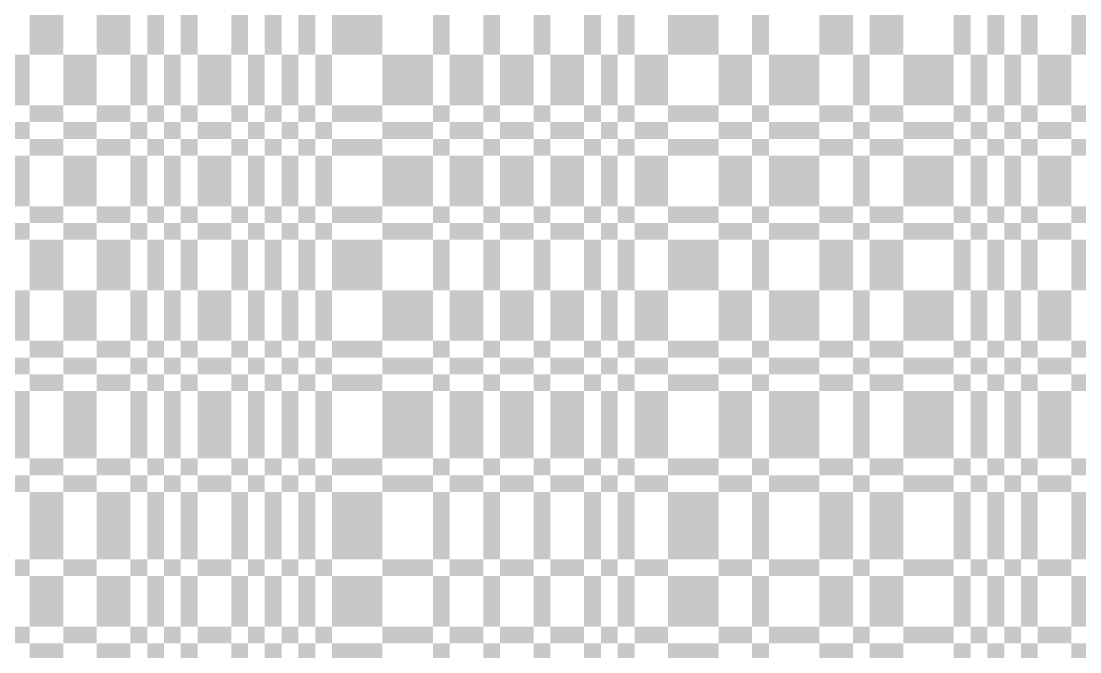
# Model space of a CAD drawing. Extents: x 0 to 10, y 0 to 10.
# Drawn here: x 4.99 to 6.25, y 1.75 to 2.5 of the extents above; entities that cross this region are included whole.
import ezdxf

# ---------------------------------------------------------------- set-up
doc = ezdxf.new("R2010")
doc.units = 0
doc.header["$MEASUREMENT"] = 0
doc.layers.add('CHROME', color=7, linetype='Continuous')

msp = doc.modelspace()

# ---------------------------------------------------------------- linework, layer by layer
at = {"layer": 'CHROME'}
for points in [[(5, 2.46), (5.04, 2.46), (5, 2.54), (5.04, 2.54)], [(5.08, 2.46), (5.12, 2.46), (5.08, 2.54), (5.12, 2.54)], [(5.14, 2.46), (5.16, 2.46), (5.14, 2.54), (5.16, 2.54)], [(5.18, 2.46), (5.2, 2.46), (5.18, 2.54), (5.2, 2.54)], [(5.24, 2.46), (5.26, 2.46), (5.24, 2.54), (5.26, 2.54)], [(5.28, 2.46), (5.3, 2.46), (5.28, 2.54), (5.3, 2.54)], [(5.32, 2.46), (5.34, 2.46), (5.32, 2.54), (5.34, 2.54)], [(5.36, 2.46), (5.42, 2.46), (5.36, 2.54), (5.42, 2.54)], [(5.48, 2.46), (5.5, 2.46), (5.48, 2.54), (5.5, 2.54)], [(5.54, 2.46), (5.56, 2.46), (5.54, 2.54), (5.56, 2.54)], [(5.6, 2.46), (5.62, 2.46), (5.6, 2.54), (5.62, 2.54)], [(5.66, 2.46), (5.68, 2.46), (5.66, 2.54), (5.68, 2.54)], [(5.7, 2.46), (5.72, 2.46), (5.7, 2.54), (5.72, 2.54)], [(5.76, 2.46), (5.82, 2.46), (5.76, 2.54), (5.82, 2.54)], [(5.86, 2.46), (5.88, 2.46), (5.86, 2.54), (5.88, 2.54)], [(5.94, 2.46), (5.98, 2.46), (5.94, 2.54), (5.98, 2.54)], [(6, 2.46), (6.04, 2.46), (6, 2.54), (6.04, 2.54)], [(6.1, 2.46), (6.12, 2.46), (6.1, 2.54), (6.12, 2.54)], [(6.14, 2.46), (6.16, 2.46), (6.14, 2.54), (6.16, 2.54)], [(6.18, 2.46), (6.2, 2.46), (6.18, 2.54), (6.2, 2.54)], [(6.24, 2.46), (6.26, 2.46), (6.24, 2.54), (6.26, 2.54)], [(4.98, 2.4), (5, 2.4), (4.98, 2.46), (5, 2.46)], [(5.04, 2.4), (5.08, 2.4), (5.04, 2.46), (5.08, 2.46)], [(5.12, 2.4), (5.14, 2.4), (5.12, 2.46), (5.14, 2.46)], [(5.16, 2.4), (5.18, 2.4), (5.16, 2.46), (5.18, 2.46)], [(5.2, 2.4), (5.24, 2.4), (5.2, 2.46), (5.24, 2.46)], [(5.26, 2.4), (5.28, 2.4), (5.26, 2.46), (5.28, 2.46)], [(5.3, 2.4), (5.32, 2.4), (5.3, 2.46), (5.32, 2.46)], [(5.34, 2.4), (5.36, 2.4), (5.34, 2.46), (5.36, 2.46)], [(5.42, 2.4), (5.48, 2.4), (5.42, 2.46), (5.48, 2.46)], [(5.5, 2.4), (5.54, 2.4), (5.5, 2.46), (5.54, 2.46)], [(5.56, 2.4), (5.6, 2.4), (5.56, 2.46), (5.6, 2.46)], [(5.62, 2.4), (5.66, 2.4), (5.62, 2.46), (5.66, 2.46)], [(5.68, 2.4), (5.7, 2.4), (5.68, 2.46), (5.7, 2.46)], [(5.72, 2.4), (5.76, 2.4), (5.72, 2.46), (5.76, 2.46)], [(5.82, 2.4), (5.86, 2.4), (5.82, 2.46), (5.86, 2.46)], [(5.88, 2.4), (5.94, 2.4), (5.88, 2.46), (5.94, 2.46)], [(5.98, 2.4), (6, 2.4), (5.98, 2.46), (6, 2.46)], [(6.04, 2.4), (6.1, 2.4), (6.04, 2.46), (6.1, 2.46)], [(6.12, 2.4), (6.14, 2.4), (6.12, 2.46), (6.14, 2.46)], [(6.16, 2.4), (6.18, 2.4), (6.16, 2.46), (6.18, 2.46)], [(6.2, 2.4), (6.24, 2.4), (6.2, 2.46), (6.24, 2.46)], [(5, 2.38), (5.04, 2.38), (5, 2.4), (5.04, 2.4)], [(5.08, 2.38), (5.12, 2.38), (5.08, 2.4), (5.12, 2.4)], [(5.14, 2.38), (5.16, 2.38), (5.14, 2.4), (5.16, 2.4)], [(5.18, 2.38), (5.2, 2.38), (5.18, 2.4), (5.2, 2.4)], [(5.24, 2.38), (5.26, 2.38), (5.24, 2.4), (5.26, 2.4)], [(5.28, 2.38), (5.3, 2.38), (5.28, 2.4), (5.3, 2.4)], [(5.32, 2.38), (5.34, 2.38), (5.32, 2.4), (5.34, 2.4)], [(5.36, 2.38), (5.42, 2.38), (5.36, 2.4), (5.42, 2.4)], [(5.48, 2.38), (5.5, 2.38), (5.48, 2.4), (5.5, 2.4)], [(5.54, 2.38), (5.56, 2.38), (5.54, 2.4), (5.56, 2.4)], [(5.6, 2.38), (5.62, 2.38), (5.6, 2.4), (5.62, 2.4)], [(5.66, 2.38), (5.68, 2.38), (5.66, 2.4), (5.68, 2.4)], [(5.7, 2.38), (5.72, 2.38), (5.7, 2.4), (5.72, 2.4)], [(5.76, 2.38), (5.82, 2.38), (5.76, 2.4), (5.82, 2.4)], [(5.86, 2.38), (5.88, 2.38), (5.86, 2.4), (5.88, 2.4)], [(5.94, 2.38), (5.98, 2.38), (5.94, 2.4), (5.98, 2.4)], [(6, 2.38), (6.04, 2.38), (6, 2.4), (6.04, 2.4)], [(6.1, 2.38), (6.12, 2.38), (6.1, 2.4), (6.12, 2.4)], [(6.14, 2.38), (6.16, 2.38), (6.14, 2.4), (6.16, 2.4)], [(6.18, 2.38), (6.2, 2.38), (6.18, 2.4), (6.2, 2.4)], [(6.24, 2.38), (6.26, 2.38), (6.24, 2.4), (6.26, 2.4)], [(4.98, 2.36), (5, 2.36), (4.98, 2.38), (5, 2.38)], [(5.04, 2.36), (5.08, 2.36), (5.04, 2.38), (5.08, 2.38)], [(5.12, 2.36), (5.14, 2.36), (5.12, 2.38), (5.14, 2.38)], [(5.16, 2.36), (5.18, 2.36), (5.16, 2.38), (5.18, 2.38)], [(5.2, 2.36), (5.24, 2.36), (5.2, 2.38), (5.24, 2.38)], [(5.26, 2.36), (5.28, 2.36), (5.26, 2.38), (5.28, 2.38)], [(5.3, 2.36), (5.32, 2.36), (5.3, 2.38), (5.32, 2.38)], [(5.34, 2.36), (5.36, 2.36), (5.34, 2.38), (5.36, 2.38)], [(5.42, 2.36), (5.48, 2.36), (5.42, 2.38), (5.48, 2.38)], [(5.5, 2.36), (5.54, 2.36), (5.5, 2.38), (5.54, 2.38)], [(5.56, 2.36), (5.6, 2.36), (5.56, 2.38), (5.6, 2.38)], [(5.62, 2.36), (5.66, 2.36), (5.62, 2.38), (5.66, 2.38)], [(5.68, 2.36), (5.7, 2.36), (5.68, 2.38), (5.7, 2.38)], [(5.72, 2.36), (5.76, 2.36), (5.72, 2.38), (5.76, 2.38)], [(5.82, 2.36), (5.86, 2.36), (5.82, 2.38), (5.86, 2.38)], [(5.88, 2.36), (5.94, 2.36), (5.88, 2.38), (5.94, 2.38)], [(5.98, 2.36), (6, 2.36), (5.98, 2.38), (6, 2.38)], [(6.04, 2.36), (6.1, 2.36), (6.04, 2.38), (6.1, 2.38)], [(6.12, 2.36), (6.14, 2.36), (6.12, 2.38), (6.14, 2.38)], [(6.16, 2.36), (6.18, 2.36), (6.16, 2.38), (6.18, 2.38)], [(6.2, 2.36), (6.24, 2.36), (6.2, 2.38), (6.24, 2.38)], [(5, 2.34), (5.04, 2.34), (5, 2.36), (5.04, 2.36)], [(5.08, 2.34), (5.12, 2.34), (5.08, 2.36), (5.12, 2.36)], [(5.14, 2.34), (5.16, 2.34), (5.14, 2.36), (5.16, 2.36)], [(5.18, 2.34), (5.2, 2.34), (5.18, 2.36), (5.2, 2.36)], [(5.24, 2.34), (5.26, 2.34), (5.24, 2.36), (5.26, 2.36)], [(5.28, 2.34), (5.3, 2.34), (5.28, 2.36), (5.3, 2.36)], [(5.32, 2.34), (5.34, 2.34), (5.32, 2.36), (5.34, 2.36)], [(5.36, 2.34), (5.42, 2.34), (5.36, 2.36), (5.42, 2.36)], [(5.48, 2.34), (5.5, 2.34), (5.48, 2.36), (5.5, 2.36)], [(5.54, 2.34), (5.56, 2.34), (5.54, 2.36), (5.56, 2.36)], [(5.6, 2.34), (5.62, 2.34), (5.6, 2.36), (5.62, 2.36)], [(5.66, 2.34), (5.68, 2.34), (5.66, 2.36), (5.68, 2.36)], [(5.7, 2.34), (5.72, 2.34), (5.7, 2.36), (5.72, 2.36)], [(5.76, 2.34), (5.82, 2.34), (5.76, 2.36), (5.82, 2.36)], [(5.86, 2.34), (5.88, 2.34), (5.86, 2.36), (5.88, 2.36)], [(5.94, 2.34), (5.98, 2.34), (5.94, 2.36), (5.98, 2.36)], [(6, 2.34), (6.04, 2.34), (6, 2.36), (6.04, 2.36)], [(6.1, 2.34), (6.12, 2.34), (6.1, 2.36), (6.12, 2.36)], [(6.14, 2.34), (6.16, 2.34), (6.14, 2.36), (6.16, 2.36)], [(6.18, 2.34), (6.2, 2.34), (6.18, 2.36), (6.2, 2.36)], [(6.24, 2.34), (6.26, 2.34), (6.24, 2.36), (6.26, 2.36)], [(4.98, 2.28), (5, 2.28), (4.98, 2.34), (5, 2.34)], [(5.04, 2.28), (5.08, 2.28), (5.04, 2.34), (5.08, 2.34)], [(5.12, 2.28), (5.14, 2.28), (5.12, 2.34), (5.14, 2.34)], [(5.16, 2.28), (5.18, 2.28), (5.16, 2.34), (5.18, 2.34)], [(5.2, 2.28), (5.24, 2.28), (5.2, 2.34), (5.24, 2.34)], [(5.26, 2.28), (5.28, 2.28), (5.26, 2.34), (5.28, 2.34)], [(5.3, 2.28), (5.32, 2.28), (5.3, 2.34), (5.32, 2.34)], [(5.34, 2.28), (5.36, 2.28), (5.34, 2.34), (5.36, 2.34)], [(5.42, 2.28), (5.48, 2.28), (5.42, 2.34), (5.48, 2.34)], [(5.5, 2.28), (5.54, 2.28), (5.5, 2.34), (5.54, 2.34)], [(5.56, 2.28), (5.6, 2.28), (5.56, 2.34), (5.6, 2.34)], [(5.62, 2.28), (5.66, 2.28), (5.62, 2.34), (5.66, 2.34)], [(5.68, 2.28), (5.7, 2.28), (5.68, 2.34), (5.7, 2.34)], [(5.72, 2.28), (5.76, 2.28), (5.72, 2.34), (5.76, 2.34)], [(5.82, 2.28), (5.86, 2.28), (5.82, 2.34), (5.86, 2.34)], [(5.88, 2.28), (5.94, 2.28), (5.88, 2.34), (5.94, 2.34)], [(5.98, 2.28), (6, 2.28), (5.98, 2.34), (6, 2.34)], [(6.04, 2.28), (6.1, 2.28), (6.04, 2.34), (6.1, 2.34)], [(6.12, 2.28), (6.14, 2.28), (6.12, 2.34), (6.14, 2.34)], [(6.16, 2.28), (6.18, 2.28), (6.16, 2.34), (6.18, 2.34)], [(6.2, 2.28), (6.24, 2.28), (6.2, 2.34), (6.24, 2.34)], [(5, 2.26), (5.04, 2.26), (5, 2.28), (5.04, 2.28)], [(5.08, 2.26), (5.12, 2.26), (5.08, 2.28), (5.12, 2.28)], [(5.14, 2.26), (5.16, 2.26), (5.14, 2.28), (5.16, 2.28)], [(5.18, 2.26), (5.2, 2.26), (5.18, 2.28), (5.2, 2.28)], [(5.24, 2.26), (5.26, 2.26), (5.24, 2.28), (5.26, 2.28)], [(5.28, 2.26), (5.3, 2.26), (5.28, 2.28), (5.3, 2.28)], [(5.32, 2.26), (5.34, 2.26), (5.32, 2.28), (5.34, 2.28)], [(5.36, 2.26), (5.42, 2.26), (5.36, 2.28), (5.42, 2.28)], [(5.48, 2.26), (5.5, 2.26), (5.48, 2.28), (5.5, 2.28)], [(5.54, 2.26), (5.56, 2.26), (5.54, 2.28), (5.56, 2.28)], [(5.6, 2.26), (5.62, 2.26), (5.6, 2.28), (5.62, 2.28)], [(5.66, 2.26), (5.68, 2.26), (5.66, 2.28), (5.68, 2.28)], [(5.7, 2.26), (5.72, 2.26), (5.7, 2.28), (5.72, 2.28)], [(5.76, 2.26), (5.82, 2.26), (5.76, 2.28), (5.82, 2.28)], [(5.86, 2.26), (5.88, 2.26), (5.86, 2.28), (5.88, 2.28)], [(5.94, 2.26), (5.98, 2.26), (5.94, 2.28), (5.98, 2.28)], [(6, 2.26), (6.04, 2.26), (6, 2.28), (6.04, 2.28)], [(6.1, 2.26), (6.12, 2.26), (6.1, 2.28), (6.12, 2.28)], [(6.14, 2.26), (6.16, 2.26), (6.14, 2.28), (6.16, 2.28)], [(6.18, 2.26), (6.2, 2.26), (6.18, 2.28), (6.2, 2.28)], [(6.24, 2.26), (6.26, 2.26), (6.24, 2.28), (6.26, 2.28)], [(4.98, 2.24), (5, 2.24), (4.98, 2.26), (5, 2.26)], [(5.04, 2.24), (5.08, 2.24), (5.04, 2.26), (5.08, 2.26)], [(5.12, 2.24), (5.14, 2.24), (5.12, 2.26), (5.14, 2.26)], [(5.16, 2.24), (5.18, 2.24), (5.16, 2.26), (5.18, 2.26)], [(5.2, 2.24), (5.24, 2.24), (5.2, 2.26), (5.24, 2.26)], [(5.26, 2.24), (5.28, 2.24), (5.26, 2.26), (5.28, 2.26)], [(5.3, 2.24), (5.32, 2.24), (5.3, 2.26), (5.32, 2.26)], [(5.34, 2.24), (5.36, 2.24), (5.34, 2.26), (5.36, 2.26)], [(5.42, 2.24), (5.48, 2.24), (5.42, 2.26), (5.48, 2.26)], [(5.5, 2.24), (5.54, 2.24), (5.5, 2.26), (5.54, 2.26)], [(5.56, 2.24), (5.6, 2.24), (5.56, 2.26), (5.6, 2.26)], [(5.62, 2.24), (5.66, 2.24), (5.62, 2.26), (5.66, 2.26)], [(5.68, 2.24), (5.7, 2.24), (5.68, 2.26), (5.7, 2.26)], [(5.72, 2.24), (5.76, 2.24), (5.72, 2.26), (5.76, 2.26)], [(5.82, 2.24), (5.86, 2.24), (5.82, 2.26), (5.86, 2.26)], [(5.88, 2.24), (5.94, 2.24), (5.88, 2.26), (5.94, 2.26)], [(5.98, 2.24), (6, 2.24), (5.98, 2.26), (6, 2.26)], [(6.04, 2.24), (6.1, 2.24), (6.04, 2.26), (6.1, 2.26)], [(6.12, 2.24), (6.14, 2.24), (6.12, 2.26), (6.14, 2.26)], [(6.16, 2.24), (6.18, 2.24), (6.16, 2.26), (6.18, 2.26)], [(6.2, 2.24), (6.24, 2.24), (6.2, 2.26), (6.24, 2.26)], [(5, 2.18), (5.04, 2.18), (5, 2.24), (5.04, 2.24)], [(5.08, 2.18), (5.12, 2.18), (5.08, 2.24), (5.12, 2.24)], [(5.14, 2.18), (5.16, 2.18), (5.14, 2.24), (5.16, 2.24)], [(5.18, 2.18), (5.2, 2.18), (5.18, 2.24), (5.2, 2.24)], [(5.24, 2.18), (5.26, 2.18), (5.24, 2.24), (5.26, 2.24)], [(5.28, 2.18), (5.3, 2.18), (5.28, 2.24), (5.3, 2.24)], [(5.32, 2.18), (5.34, 2.18), (5.32, 2.24), (5.34, 2.24)], [(5.36, 2.18), (5.42, 2.18), (5.36, 2.24), (5.42, 2.24)], [(5.48, 2.18), (5.5, 2.18), (5.48, 2.24), (5.5, 2.24)], [(5.54, 2.18), (5.56, 2.18), (5.54, 2.24), (5.56, 2.24)], [(5.6, 2.18), (5.62, 2.18), (5.6, 2.24), (5.62, 2.24)], [(5.66, 2.18), (5.68, 2.18), (5.66, 2.24), (5.68, 2.24)], [(5.7, 2.18), (5.72, 2.18), (5.7, 2.24), (5.72, 2.24)], [(5.76, 2.18), (5.82, 2.18), (5.76, 2.24), (5.82, 2.24)], [(5.86, 2.18), (5.88, 2.18), (5.86, 2.24), (5.88, 2.24)], [(5.94, 2.18), (5.98, 2.18), (5.94, 2.24), (5.98, 2.24)], [(6, 2.18), (6.04, 2.18), (6, 2.24), (6.04, 2.24)], [(6.1, 2.18), (6.12, 2.18), (6.1, 2.24), (6.12, 2.24)], [(6.14, 2.18), (6.16, 2.18), (6.14, 2.24), (6.16, 2.24)], [(6.18, 2.18), (6.2, 2.18), (6.18, 2.24), (6.2, 2.24)], [(6.24, 2.18), (6.26, 2.18), (6.24, 2.24), (6.26, 2.24)], [(4.98, 2.12), (5, 2.12), (4.98, 2.18), (5, 2.18)], [(5.04, 2.12), (5.08, 2.12), (5.04, 2.18), (5.08, 2.18)], [(5.12, 2.12), (5.14, 2.12), (5.12, 2.18), (5.14, 2.18)], [(5.16, 2.12), (5.18, 2.12), (5.16, 2.18), (5.18, 2.18)], [(5.2, 2.12), (5.24, 2.12), (5.2, 2.18), (5.24, 2.18)], [(5.26, 2.12), (5.28, 2.12), (5.26, 2.18), (5.28, 2.18)], [(5.3, 2.12), (5.32, 2.12), (5.3, 2.18), (5.32, 2.18)], [(5.34, 2.12), (5.36, 2.12), (5.34, 2.18), (5.36, 2.18)], [(5.42, 2.12), (5.48, 2.12), (5.42, 2.18), (5.48, 2.18)], [(5.5, 2.12), (5.54, 2.12), (5.5, 2.18), (5.54, 2.18)], [(5.56, 2.12), (5.6, 2.12), (5.56, 2.18), (5.6, 2.18)], [(5.62, 2.12), (5.66, 2.12), (5.62, 2.18), (5.66, 2.18)], [(5.68, 2.12), (5.7, 2.12), (5.68, 2.18), (5.7, 2.18)], [(5.72, 2.12), (5.76, 2.12), (5.72, 2.18), (5.76, 2.18)], [(5.82, 2.12), (5.86, 2.12), (5.82, 2.18), (5.86, 2.18)], [(5.88, 2.12), (5.94, 2.12), (5.88, 2.18), (5.94, 2.18)], [(5.98, 2.12), (6, 2.12), (5.98, 2.18), (6, 2.18)], [(6.04, 2.12), (6.1, 2.12), (6.04, 2.18), (6.1, 2.18)], [(6.12, 2.12), (6.14, 2.12), (6.12, 2.18), (6.14, 2.18)], [(6.16, 2.12), (6.18, 2.12), (6.16, 2.18), (6.18, 2.18)], [(6.2, 2.12), (6.24, 2.12), (6.2, 2.18), (6.24, 2.18)], [(5, 2.1), (5.04, 2.1), (5, 2.12), (5.04, 2.12)], [(5.08, 2.1), (5.12, 2.1), (5.08, 2.12), (5.12, 2.12)], [(5.14, 2.1), (5.16, 2.1), (5.14, 2.12), (5.16, 2.12)], [(5.18, 2.1), (5.2, 2.1), (5.18, 2.12), (5.2, 2.12)], [(5.24, 2.1), (5.26, 2.1), (5.24, 2.12), (5.26, 2.12)], [(5.28, 2.1), (5.3, 2.1), (5.28, 2.12), (5.3, 2.12)], [(5.32, 2.1), (5.34, 2.1), (5.32, 2.12), (5.34, 2.12)], [(5.36, 2.1), (5.42, 2.1), (5.36, 2.12), (5.42, 2.12)], [(5.48, 2.1), (5.5, 2.1), (5.48, 2.12), (5.5, 2.12)], [(5.54, 2.1), (5.56, 2.1), (5.54, 2.12), (5.56, 2.12)], [(5.6, 2.1), (5.62, 2.1), (5.6, 2.12), (5.62, 2.12)], [(5.66, 2.1), (5.68, 2.1), (5.66, 2.12), (5.68, 2.12)], [(5.7, 2.1), (5.72, 2.1), (5.7, 2.12), (5.72, 2.12)], [(5.76, 2.1), (5.82, 2.1), (5.76, 2.12), (5.82, 2.12)], [(5.86, 2.1), (5.88, 2.1), (5.86, 2.12), (5.88, 2.12)], [(5.94, 2.1), (5.98, 2.1), (5.94, 2.12), (5.98, 2.12)], [(6, 2.1), (6.04, 2.1), (6, 2.12), (6.04, 2.12)], [(6.1, 2.1), (6.12, 2.1), (6.1, 2.12), (6.12, 2.12)], [(6.14, 2.1), (6.16, 2.1), (6.14, 2.12), (6.16, 2.12)], [(6.18, 2.1), (6.2, 2.1), (6.18, 2.12), (6.2, 2.12)], [(6.24, 2.1), (6.26, 2.1), (6.24, 2.12), (6.26, 2.12)], [(4.98, 2.08), (5, 2.08), (4.98, 2.1), (5, 2.1)], [(5.04, 2.08), (5.08, 2.08), (5.04, 2.1), (5.08, 2.1)], [(5.12, 2.08), (5.14, 2.08), (5.12, 2.1), (5.14, 2.1)], [(5.16, 2.08), (5.18, 2.08), (5.16, 2.1), (5.18, 2.1)], [(5.2, 2.08), (5.24, 2.08), (5.2, 2.1), (5.24, 2.1)], [(5.26, 2.08), (5.28, 2.08), (5.26, 2.1), (5.28, 2.1)], [(5.3, 2.08), (5.32, 2.08), (5.3, 2.1), (5.32, 2.1)], [(5.34, 2.08), (5.36, 2.08), (5.34, 2.1), (5.36, 2.1)], [(5.42, 2.08), (5.48, 2.08), (5.42, 2.1), (5.48, 2.1)], [(5.5, 2.08), (5.54, 2.08), (5.5, 2.1), (5.54, 2.1)], [(5.56, 2.08), (5.6, 2.08), (5.56, 2.1), (5.6, 2.1)], [(5.62, 2.08), (5.66, 2.08), (5.62, 2.1), (5.66, 2.1)], [(5.68, 2.08), (5.7, 2.08), (5.68, 2.1), (5.7, 2.1)], [(5.72, 2.08), (5.76, 2.08), (5.72, 2.1), (5.76, 2.1)], [(5.82, 2.08), (5.86, 2.08), (5.82, 2.1), (5.86, 2.1)], [(5.88, 2.08), (5.94, 2.08), (5.88, 2.1), (5.94, 2.1)], [(5.98, 2.08), (6, 2.08), (5.98, 2.1), (6, 2.1)], [(6.04, 2.08), (6.1, 2.08), (6.04, 2.1), (6.1, 2.1)], [(6.12, 2.08), (6.14, 2.08), (6.12, 2.1), (6.14, 2.1)], [(6.16, 2.08), (6.18, 2.08), (6.16, 2.1), (6.18, 2.1)], [(6.2, 2.08), (6.24, 2.08), (6.2, 2.1), (6.24, 2.1)], [(5, 2.06), (5.04, 2.06), (5, 2.08), (5.04, 2.08)], [(5.08, 2.06), (5.12, 2.06), (5.08, 2.08), (5.12, 2.08)], [(5.14, 2.06), (5.16, 2.06), (5.14, 2.08), (5.16, 2.08)], [(5.18, 2.06), (5.2, 2.06), (5.18, 2.08), (5.2, 2.08)], [(5.24, 2.06), (5.26, 2.06), (5.24, 2.08), (5.26, 2.08)], [(5.28, 2.06), (5.3, 2.06), (5.28, 2.08), (5.3, 2.08)], [(5.32, 2.06), (5.34, 2.06), (5.32, 2.08), (5.34, 2.08)], [(5.36, 2.06), (5.42, 2.06), (5.36, 2.08), (5.42, 2.08)], [(5.48, 2.06), (5.5, 2.06), (5.48, 2.08), (5.5, 2.08)], [(5.54, 2.06), (5.56, 2.06), (5.54, 2.08), (5.56, 2.08)], [(5.6, 2.06), (5.62, 2.06), (5.6, 2.08), (5.62, 2.08)], [(5.66, 2.06), (5.68, 2.06), (5.66, 2.08), (5.68, 2.08)], [(5.7, 2.06), (5.72, 2.06), (5.7, 2.08), (5.72, 2.08)], [(5.76, 2.06), (5.82, 2.06), (5.76, 2.08), (5.82, 2.08)], [(5.86, 2.06), (5.88, 2.06), (5.86, 2.08), (5.88, 2.08)], [(5.94, 2.06), (5.98, 2.06), (5.94, 2.08), (5.98, 2.08)], [(6, 2.06), (6.04, 2.06), (6, 2.08), (6.04, 2.08)], [(6.1, 2.06), (6.12, 2.06), (6.1, 2.08), (6.12, 2.08)], [(6.14, 2.06), (6.16, 2.06), (6.14, 2.08), (6.16, 2.08)], [(6.18, 2.06), (6.2, 2.06), (6.18, 2.08), (6.2, 2.08)], [(6.24, 2.06), (6.26, 2.06), (6.24, 2.08), (6.26, 2.08)], [(4.98, 1.98), (5, 1.98), (4.98, 2.06), (5, 2.06)], [(5.04, 1.98), (5.08, 1.98), (5.04, 2.06), (5.08, 2.06)], [(5.12, 1.98), (5.14, 1.98), (5.12, 2.06), (5.14, 2.06)], [(5.16, 1.98), (5.18, 1.98), (5.16, 2.06), (5.18, 2.06)], [(5.2, 1.98), (5.24, 1.98), (5.2, 2.06), (5.24, 2.06)], [(5.26, 1.98), (5.28, 1.98), (5.26, 2.06), (5.28, 2.06)], [(5.3, 1.98), (5.32, 1.98), (5.3, 2.06), (5.32, 2.06)], [(5.34, 1.98), (5.36, 1.98), (5.34, 2.06), (5.36, 2.06)], [(5.42, 1.98), (5.48, 1.98), (5.42, 2.06), (5.48, 2.06)], [(5.5, 1.98), (5.54, 1.98), (5.5, 2.06), (5.54, 2.06)], [(5.56, 1.98), (5.6, 1.98), (5.56, 2.06), (5.6, 2.06)], [(5.62, 1.98), (5.66, 1.98), (5.62, 2.06), (5.66, 2.06)], [(5.68, 1.98), (5.7, 1.98), (5.68, 2.06), (5.7, 2.06)], [(5.72, 1.98), (5.76, 1.98), (5.72, 2.06), (5.76, 2.06)], [(5.82, 1.98), (5.86, 1.98), (5.82, 2.06), (5.86, 2.06)], [(5.88, 1.98), (5.94, 1.98), (5.88, 2.06), (5.94, 2.06)], [(5.98, 1.98), (6, 1.98), (5.98, 2.06), (6, 2.06)], [(6.04, 1.98), (6.1, 1.98), (6.04, 2.06), (6.1, 2.06)], [(6.12, 1.98), (6.14, 1.98), (6.12, 2.06), (6.14, 2.06)], [(6.16, 1.98), (6.18, 1.98), (6.16, 2.06), (6.18, 2.06)], [(6.2, 1.98), (6.24, 1.98), (6.2, 2.06), (6.24, 2.06)], [(5, 1.96), (5.04, 1.96), (5, 1.98), (5.04, 1.98)], [(5.08, 1.96), (5.12, 1.96), (5.08, 1.98), (5.12, 1.98)], [(5.14, 1.96), (5.16, 1.96), (5.14, 1.98), (5.16, 1.98)], [(5.18, 1.96), (5.2, 1.96), (5.18, 1.98), (5.2, 1.98)], [(5.24, 1.96), (5.26, 1.96), (5.24, 1.98), (5.26, 1.98)], [(5.28, 1.96), (5.3, 1.96), (5.28, 1.98), (5.3, 1.98)], [(5.32, 1.96), (5.34, 1.96), (5.32, 1.98), (5.34, 1.98)], [(5.36, 1.96), (5.42, 1.96), (5.36, 1.98), (5.42, 1.98)], [(5.48, 1.96), (5.5, 1.96), (5.48, 1.98), (5.5, 1.98)], [(5.54, 1.96), (5.56, 1.96), (5.54, 1.98), (5.56, 1.98)], [(5.6, 1.96), (5.62, 1.96), (5.6, 1.98), (5.62, 1.98)], [(5.66, 1.96), (5.68, 1.96), (5.66, 1.98), (5.68, 1.98)], [(5.7, 1.96), (5.72, 1.96), (5.7, 1.98), (5.72, 1.98)], [(5.76, 1.96), (5.82, 1.96), (5.76, 1.98), (5.82, 1.98)], [(5.86, 1.96), (5.88, 1.96), (5.86, 1.98), (5.88, 1.98)], [(5.94, 1.96), (5.98, 1.96), (5.94, 1.98), (5.98, 1.98)], [(6, 1.96), (6.04, 1.96), (6, 1.98), (6.04, 1.98)], [(6.1, 1.96), (6.12, 1.96), (6.1, 1.98), (6.12, 1.98)], [(6.14, 1.96), (6.16, 1.96), (6.14, 1.98), (6.16, 1.98)], [(6.18, 1.96), (6.2, 1.96), (6.18, 1.98), (6.2, 1.98)], [(6.24, 1.96), (6.26, 1.96), (6.24, 1.98), (6.26, 1.98)], [(4.98, 1.94), (5, 1.94), (4.98, 1.96), (5, 1.96)], [(5.04, 1.94), (5.08, 1.94), (5.04, 1.96), (5.08, 1.96)], [(5.12, 1.94), (5.14, 1.94), (5.12, 1.96), (5.14, 1.96)], [(5.16, 1.94), (5.18, 1.94), (5.16, 1.96), (5.18, 1.96)], [(5.2, 1.94), (5.24, 1.94), (5.2, 1.96), (5.24, 1.96)], [(5.26, 1.94), (5.28, 1.94), (5.26, 1.96), (5.28, 1.96)], [(5.3, 1.94), (5.32, 1.94), (5.3, 1.96), (5.32, 1.96)], [(5.34, 1.94), (5.36, 1.94), (5.34, 1.96), (5.36, 1.96)], [(5.42, 1.94), (5.48, 1.94), (5.42, 1.96), (5.48, 1.96)], [(5.5, 1.94), (5.54, 1.94), (5.5, 1.96), (5.54, 1.96)], [(5.56, 1.94), (5.6, 1.94), (5.56, 1.96), (5.6, 1.96)], [(5.62, 1.94), (5.66, 1.94), (5.62, 1.96), (5.66, 1.96)], [(5.68, 1.94), (5.7, 1.94), (5.68, 1.96), (5.7, 1.96)], [(5.72, 1.94), (5.76, 1.94), (5.72, 1.96), (5.76, 1.96)], [(5.82, 1.94), (5.86, 1.94), (5.82, 1.96), (5.86, 1.96)], [(5.88, 1.94), (5.94, 1.94), (5.88, 1.96), (5.94, 1.96)], [(5.98, 1.94), (6, 1.94), (5.98, 1.96), (6, 1.96)], [(6.04, 1.94), (6.1, 1.94), (6.04, 1.96), (6.1, 1.96)], [(6.12, 1.94), (6.14, 1.94), (6.12, 1.96), (6.14, 1.96)], [(6.16, 1.94), (6.18, 1.94), (6.16, 1.96), (6.18, 1.96)], [(6.2, 1.94), (6.24, 1.94), (6.2, 1.96), (6.24, 1.96)], [(5, 1.86), (5.04, 1.86), (5, 1.94), (5.04, 1.94)], [(5.08, 1.86), (5.12, 1.86), (5.08, 1.94), (5.12, 1.94)], [(5.14, 1.86), (5.16, 1.86), (5.14, 1.94), (5.16, 1.94)], [(5.18, 1.86), (5.2, 1.86), (5.18, 1.94), (5.2, 1.94)], [(5.24, 1.86), (5.26, 1.86), (5.24, 1.94), (5.26, 1.94)], [(5.28, 1.86), (5.3, 1.86), (5.28, 1.94), (5.3, 1.94)], [(5.32, 1.86), (5.34, 1.86), (5.32, 1.94), (5.34, 1.94)], [(5.36, 1.86), (5.42, 1.86), (5.36, 1.94), (5.42, 1.94)], [(5.48, 1.86), (5.5, 1.86), (5.48, 1.94), (5.5, 1.94)], [(5.54, 1.86), (5.56, 1.86), (5.54, 1.94), (5.56, 1.94)], [(5.6, 1.86), (5.62, 1.86), (5.6, 1.94), (5.62, 1.94)], [(5.66, 1.86), (5.68, 1.86), (5.66, 1.94), (5.68, 1.94)], [(5.7, 1.86), (5.72, 1.86), (5.7, 1.94), (5.72, 1.94)], [(5.76, 1.86), (5.82, 1.86), (5.76, 1.94), (5.82, 1.94)], [(5.86, 1.86), (5.88, 1.86), (5.86, 1.94), (5.88, 1.94)], [(5.94, 1.86), (5.98, 1.86), (5.94, 1.94), (5.98, 1.94)], [(6, 1.86), (6.04, 1.86), (6, 1.94), (6.04, 1.94)], [(6.1, 1.86), (6.12, 1.86), (6.1, 1.94), (6.12, 1.94)], [(6.14, 1.86), (6.16, 1.86), (6.14, 1.94), (6.16, 1.94)], [(6.18, 1.86), (6.2, 1.86), (6.18, 1.94), (6.2, 1.94)], [(6.24, 1.86), (6.26, 1.86), (6.24, 1.94), (6.26, 1.94)], [(4.98, 1.84), (5, 1.84), (4.98, 1.86), (5, 1.86)], [(5.04, 1.84), (5.08, 1.84), (5.04, 1.86), (5.08, 1.86)], [(5.12, 1.84), (5.14, 1.84), (5.12, 1.86), (5.14, 1.86)], [(5.16, 1.84), (5.18, 1.84), (5.16, 1.86), (5.18, 1.86)], [(5.2, 1.84), (5.24, 1.84), (5.2, 1.86), (5.24, 1.86)], [(5.26, 1.84), (5.28, 1.84), (5.26, 1.86), (5.28, 1.86)], [(5.3, 1.84), (5.32, 1.84), (5.3, 1.86), (5.32, 1.86)], [(5.34, 1.84), (5.36, 1.84), (5.34, 1.86), (5.36, 1.86)], [(5.42, 1.84), (5.48, 1.84), (5.42, 1.86), (5.48, 1.86)], [(5.5, 1.84), (5.54, 1.84), (5.5, 1.86), (5.54, 1.86)], [(5.56, 1.84), (5.6, 1.84), (5.56, 1.86), (5.6, 1.86)], [(5.62, 1.84), (5.66, 1.84), (5.62, 1.86), (5.66, 1.86)], [(5.68, 1.84), (5.7, 1.84), (5.68, 1.86), (5.7, 1.86)], [(5.72, 1.84), (5.76, 1.84), (5.72, 1.86), (5.76, 1.86)], [(5.82, 1.84), (5.86, 1.84), (5.82, 1.86), (5.86, 1.86)], [(5.88, 1.84), (5.94, 1.84), (5.88, 1.86), (5.94, 1.86)], [(5.98, 1.84), (6, 1.84), (5.98, 1.86), (6, 1.86)], [(6.04, 1.84), (6.1, 1.84), (6.04, 1.86), (6.1, 1.86)], [(6.12, 1.84), (6.14, 1.84), (6.12, 1.86), (6.14, 1.86)], [(6.16, 1.84), (6.18, 1.84), (6.16, 1.86), (6.18, 1.86)], [(6.2, 1.84), (6.24, 1.84), (6.2, 1.86), (6.24, 1.86)], [(5, 1.78), (5.04, 1.78), (5, 1.84), (5.04, 1.84)], [(5.08, 1.78), (5.12, 1.78), (5.08, 1.84), (5.12, 1.84)], [(5.14, 1.78), (5.16, 1.78), (5.14, 1.84), (5.16, 1.84)], [(5.18, 1.78), (5.2, 1.78), (5.18, 1.84), (5.2, 1.84)], [(5.24, 1.78), (5.26, 1.78), (5.24, 1.84), (5.26, 1.84)], [(5.28, 1.78), (5.3, 1.78), (5.28, 1.84), (5.3, 1.84)], [(5.32, 1.78), (5.34, 1.78), (5.32, 1.84), (5.34, 1.84)], [(5.36, 1.78), (5.42, 1.78), (5.36, 1.84), (5.42, 1.84)], [(5.48, 1.78), (5.5, 1.78), (5.48, 1.84), (5.5, 1.84)], [(5.54, 1.78), (5.56, 1.78), (5.54, 1.84), (5.56, 1.84)], [(5.6, 1.78), (5.62, 1.78), (5.6, 1.84), (5.62, 1.84)], [(5.66, 1.78), (5.68, 1.78), (5.66, 1.84), (5.68, 1.84)], [(5.7, 1.78), (5.72, 1.78), (5.7, 1.84), (5.72, 1.84)], [(5.76, 1.78), (5.82, 1.78), (5.76, 1.84), (5.82, 1.84)], [(5.86, 1.78), (5.88, 1.78), (5.86, 1.84), (5.88, 1.84)], [(5.94, 1.78), (5.98, 1.78), (5.94, 1.84), (5.98, 1.84)], [(6, 1.78), (6.04, 1.78), (6, 1.84), (6.04, 1.84)], [(6.1, 1.78), (6.12, 1.78), (6.1, 1.84), (6.12, 1.84)], [(6.14, 1.78), (6.16, 1.78), (6.14, 1.84), (6.16, 1.84)], [(6.18, 1.78), (6.2, 1.78), (6.18, 1.84), (6.2, 1.84)], [(6.24, 1.78), (6.26, 1.78), (6.24, 1.84), (6.26, 1.84)], [(4.98, 1.76), (5, 1.76), (4.98, 1.78), (5, 1.78)], [(5.04, 1.76), (5.08, 1.76), (5.04, 1.78), (5.08, 1.78)], [(5.12, 1.76), (5.14, 1.76), (5.12, 1.78), (5.14, 1.78)], [(5.16, 1.76), (5.18, 1.76), (5.16, 1.78), (5.18, 1.78)], [(5.2, 1.76), (5.24, 1.76), (5.2, 1.78), (5.24, 1.78)], [(5.26, 1.76), (5.28, 1.76), (5.26, 1.78), (5.28, 1.78)], [(5.3, 1.76), (5.32, 1.76), (5.3, 1.78), (5.32, 1.78)], [(5.34, 1.76), (5.36, 1.76), (5.34, 1.78), (5.36, 1.78)], [(5.42, 1.76), (5.48, 1.76), (5.42, 1.78), (5.48, 1.78)], [(5.5, 1.76), (5.54, 1.76), (5.5, 1.78), (5.54, 1.78)], [(5.56, 1.76), (5.6, 1.76), (5.56, 1.78), (5.6, 1.78)], [(5.62, 1.76), (5.66, 1.76), (5.62, 1.78), (5.66, 1.78)], [(5.68, 1.76), (5.7, 1.76), (5.68, 1.78), (5.7, 1.78)], [(5.72, 1.76), (5.76, 1.76), (5.72, 1.78), (5.76, 1.78)], [(5.82, 1.76), (5.86, 1.76), (5.82, 1.78), (5.86, 1.78)], [(5.88, 1.76), (5.94, 1.76), (5.88, 1.78), (5.94, 1.78)], [(5.98, 1.76), (6, 1.76), (5.98, 1.78), (6, 1.78)], [(6.04, 1.76), (6.1, 1.76), (6.04, 1.78), (6.1, 1.78)], [(6.12, 1.76), (6.14, 1.76), (6.12, 1.78), (6.14, 1.78)], [(6.16, 1.76), (6.18, 1.76), (6.16, 1.78), (6.18, 1.78)], [(6.2, 1.76), (6.24, 1.76), (6.2, 1.78), (6.24, 1.78)], [(5, 1.74), (5.04, 1.74), (5, 1.76), (5.04, 1.76)], [(5.08, 1.74), (5.12, 1.74), (5.08, 1.76), (5.12, 1.76)], [(5.14, 1.74), (5.16, 1.74), (5.14, 1.76), (5.16, 1.76)], [(5.18, 1.74), (5.2, 1.74), (5.18, 1.76), (5.2, 1.76)], [(5.24, 1.74), (5.26, 1.74), (5.24, 1.76), (5.26, 1.76)], [(5.28, 1.74), (5.3, 1.74), (5.28, 1.76), (5.3, 1.76)], [(5.32, 1.74), (5.34, 1.74), (5.32, 1.76), (5.34, 1.76)], [(5.36, 1.74), (5.42, 1.74), (5.36, 1.76), (5.42, 1.76)], [(5.48, 1.74), (5.5, 1.74), (5.48, 1.76), (5.5, 1.76)], [(5.54, 1.74), (5.56, 1.74), (5.54, 1.76), (5.56, 1.76)], [(5.6, 1.74), (5.62, 1.74), (5.6, 1.76), (5.62, 1.76)], [(5.66, 1.74), (5.68, 1.74), (5.66, 1.76), (5.68, 1.76)], [(5.7, 1.74), (5.72, 1.74), (5.7, 1.76), (5.72, 1.76)], [(5.76, 1.74), (5.82, 1.74), (5.76, 1.76), (5.82, 1.76)], [(5.86, 1.74), (5.88, 1.74), (5.86, 1.76), (5.88, 1.76)], [(5.94, 1.74), (5.98, 1.74), (5.94, 1.76), (5.98, 1.76)], [(6, 1.74), (6.04, 1.74), (6, 1.76), (6.04, 1.76)], [(6.1, 1.74), (6.12, 1.74), (6.1, 1.76), (6.12, 1.76)], [(6.14, 1.74), (6.16, 1.74), (6.14, 1.76), (6.16, 1.76)], [(6.18, 1.74), (6.2, 1.74), (6.18, 1.76), (6.2, 1.76)], [(6.24, 1.74), (6.26, 1.74), (6.24, 1.76), (6.26, 1.76)]]:
    msp.add_solid(points, dxfattribs=at)

doc.saveas('drawing.dxf')
